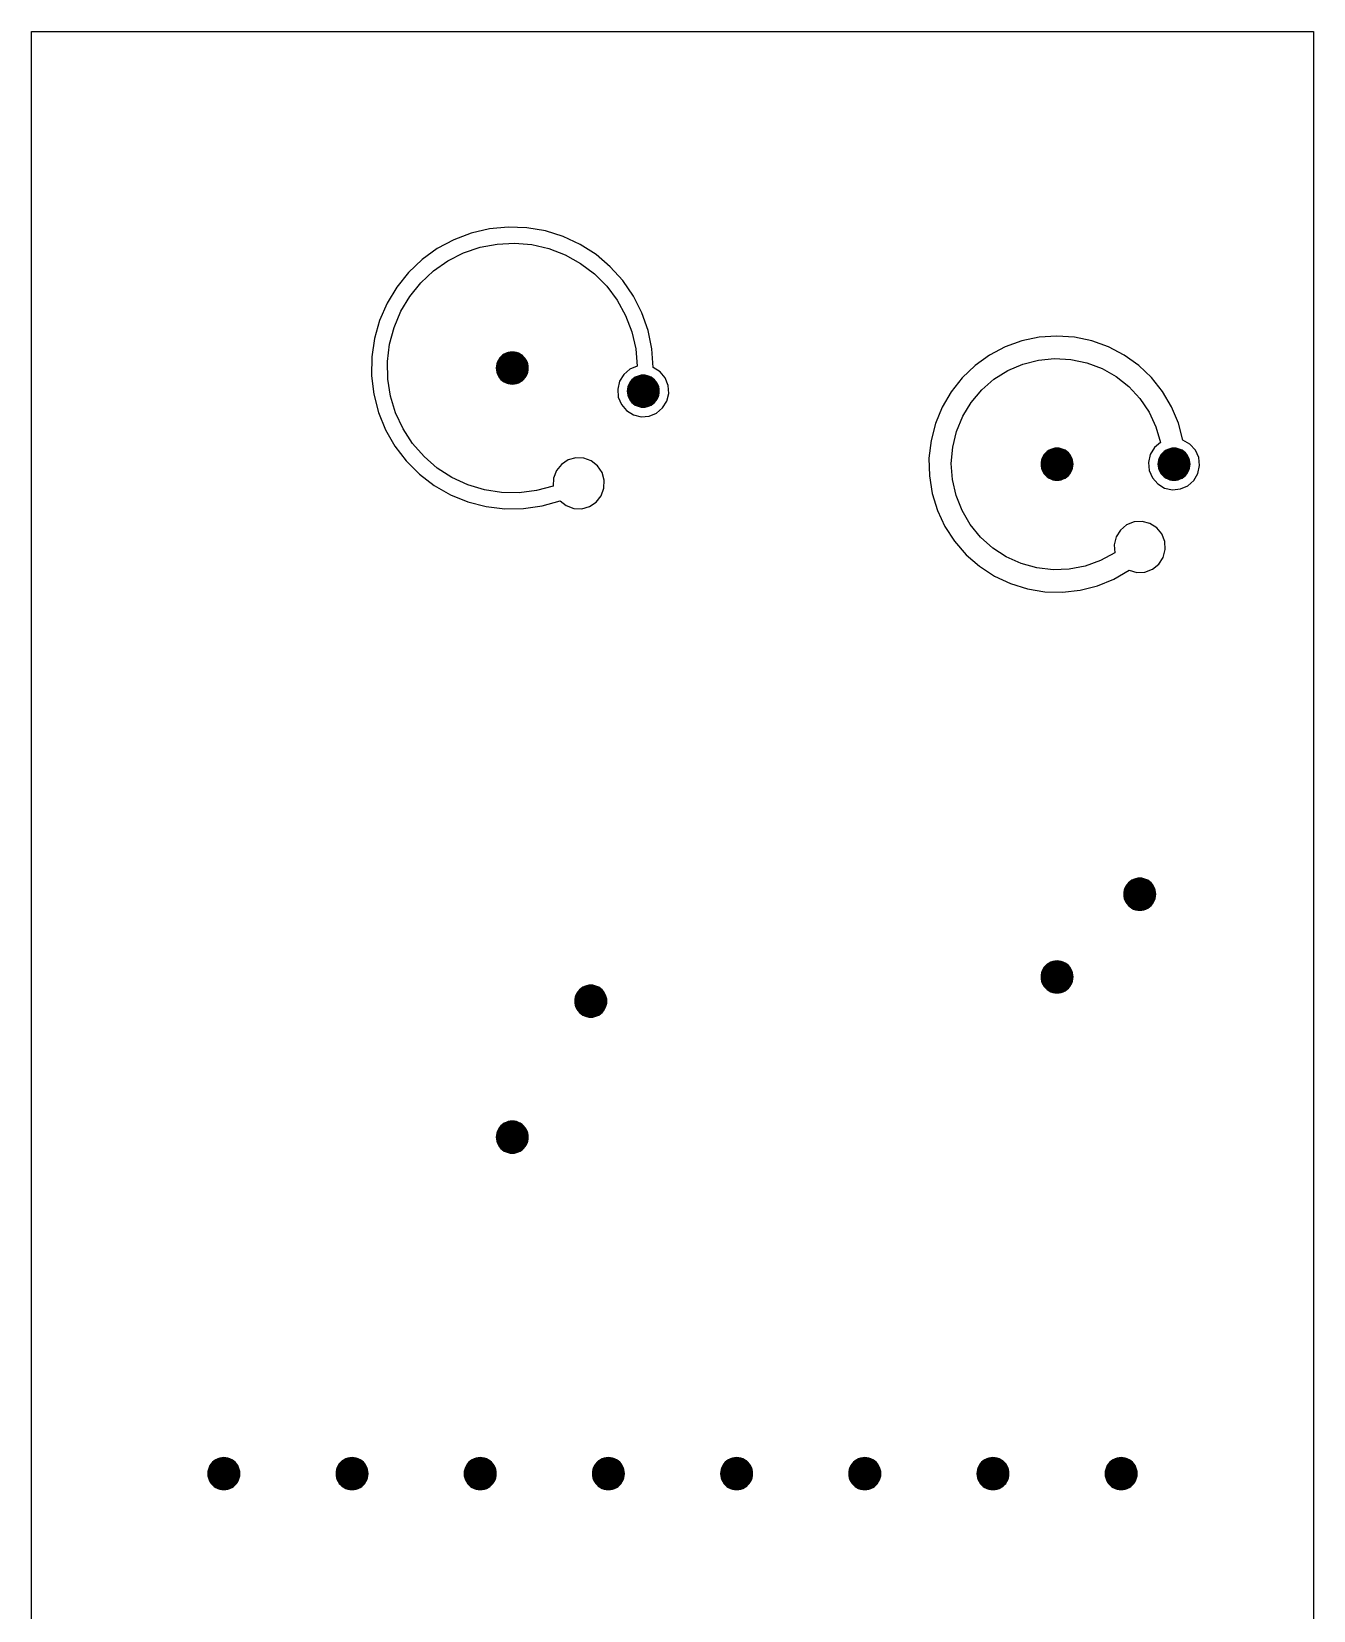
# Model space of a CAD drawing. Extents: x -2 to 177, y -6 to 16.
# Drawn here: x 33 to 37, y -0.427 to 4.5 of the extents above; entities that cross this region are included whole.
import ezdxf

# ---------------------------------------------------------------- set-up
doc = ezdxf.new("R2010")
doc.units = 0
for name, color, linetype in [('L6', 55, 'continuous'), ('Outline', 1, 'continuous'), ('V7', 43, 'continuous')]:
    doc.layers.add(name, color=color, linetype=linetype)

msp = doc.modelspace()

# ---------------------------------------------------------------- linework, layer by layer
at = {"layer": 'L6'}
for points in [[(34.89, 3.4557), (34.8669, 3.4461), (34.8479, 3.4299), (34.8348, 3.4086), (34.829, 3.3843), (34.8309, 3.3594), (34.8404, 3.3363), (34.8565, 3.3173), (34.8778, 3.3041), (34.9021, 3.2982), (34.927, 3.3001), (34.9501, 3.3095), (34.9692, 3.3256), (34.9824, 3.3468), (34.9884, 3.3711), (34.9866, 3.396), (34.9772, 3.4192), (34.9612, 3.4383), (34.94, 3.4516), (34.9359, 3.5099), (34.9241, 3.5672), (34.9048, 3.6224), (34.8784, 3.6745), (34.8453, 3.7227), (34.806, 3.7661), (34.7614, 3.8039), (34.7122, 3.8355), (34.6592, 3.8602), (34.6034, 3.8777), (34.5457, 3.8876), (34.4873, 3.8898), (34.4291, 3.8842), (34.3721, 3.871), (34.3174, 3.8503), (34.2659, 3.8226), (34.2186, 3.7883), (34.1762, 3.7479), (34.1396, 3.7024), (34.1093, 3.6523), (34.0859, 3.5987), (34.0698, 3.5425), (34.0614, 3.4846), (34.0606, 3.4262), (34.0677, 3.3681), (34.0824, 3.3115), (34.1044, 3.2573), (34.1335, 3.2066), (34.169, 3.1601), (34.2103, 3.1188), (34.2568, 3.0833), (34.3076, 3.0543), (34.3618, 3.0323), (34.4184, 3.0176), (34.4765, 3.0106), (34.5349, 3.0114), (34.5928, 3.0199), (34.649, 3.036), (34.6687, 3.0206), (34.6922, 3.0121), (34.7172, 3.0112), (34.7412, 3.018), (34.7619, 3.032), (34.7774, 3.0516), (34.786, 3.0751), (34.7869, 3.1), (34.7802, 3.1241), (34.7663, 3.1449), (34.7467, 3.1604), (34.7232, 3.169), (34.6983, 3.1701), (34.6742, 3.1633), (34.6534, 3.1495), (34.6379, 3.13), (34.6291, 3.1066), (34.628, 3.0816), (34.5754, 3.0674), (34.5214, 3.0606), (34.4669, 3.0614), (34.4131, 3.0698), (34.361, 3.0856), (34.3116, 3.1085), (34.2658, 3.1381), (34.2247, 3.1738), (34.1889, 3.2149), (34.1591, 3.2605), (34.1361, 3.3098), (34.1201, 3.3619), (34.1115, 3.4157), (34.1105, 3.4702), (34.1171, 3.5242), (34.1312, 3.5769), (34.1525, 3.627), (34.1805, 3.6737), (34.2148, 3.716), (34.2547, 3.7532), (34.2993, 3.7844), (34.3478, 3.8091), (34.3994, 3.8268), (34.4528, 3.8371), (34.5072, 3.8399), (34.5615, 3.8351), (34.6145, 3.8228), (34.6654, 3.8032), (34.713, 3.7767), (34.7564, 3.7439), (34.7949, 3.7053), (34.8275, 3.6617), (34.8538, 3.614), (34.8732, 3.5631), (34.8854, 3.51), (34.89, 3.4557)], [(36.5229, 3.218), (36.5039, 3.2016), (36.4908, 3.18), (36.4852, 3.1555), (36.4874, 3.1304), (36.4974, 3.1073), (36.514, 3.0884), (36.5357, 3.0756), (36.5603, 3.0701), (36.5853, 3.0726), (36.6084, 3.0828), (36.6271, 3.0996), (36.6397, 3.1214), (36.6449, 3.146), (36.6422, 3.1711), (36.6318, 3.194), (36.6148, 3.2126), (36.5929, 3.225), (36.5788, 3.2785), (36.5575, 3.3295), (36.5293, 3.3771), (36.4948, 3.4203), (36.4547, 3.4584), (36.4097, 3.4906), (36.3607, 3.5163), (36.3086, 3.535), (36.2545, 3.5463), (36.1993, 3.55), (36.1441, 3.5461), (36.09, 3.5346), (36.038, 3.5157), (35.9891, 3.4899), (35.9442, 3.4576), (35.9043, 3.4193), (35.8699, 3.376), (35.8419, 3.3283), (35.8207, 3.2772), (35.8068, 3.2236), (35.8004, 3.1687), (35.8017, 3.1134), (35.8105, 3.0588), (35.8269, 3.0059), (35.8503, 2.9558), (35.8804, 2.9094), (35.9167, 2.8676), (35.9583, 2.8313), (36.0046, 2.801), (36.0546, 2.7773), (36.1074, 2.7609), (36.162, 2.7518), (36.2173, 2.7504), (36.2723, 2.7566), (36.3258, 2.7703), (36.377, 2.7913), (36.4248, 2.8192), (36.4491, 2.8124), (36.4742, 2.8135), (36.4978, 2.8224), (36.5174, 2.8382), (36.5312, 2.8593), (36.5377, 2.8836), (36.5363, 2.9088), (36.5272, 2.9322), (36.5112, 2.9517), (36.49, 2.9653), (36.4656, 2.9716), (36.4405, 2.9699), (36.4171, 2.9606), (36.3978, 2.9445), (36.3844, 2.9231), (36.3784, 2.8987), (36.3802, 2.8736), (36.3357, 2.8492), (36.2879, 2.8319), (36.2381, 2.8222), (36.1874, 2.8202), (36.1369, 2.8261), (36.088, 2.8396), (36.0417, 2.8605), (35.9991, 2.8882), (35.9614, 2.9221), (35.9292, 2.9614), (35.9035, 3.0052), (35.8848, 3.0524), (35.8735, 3.1019), (35.87, 3.1525), (35.8743, 3.2031), (35.8863, 3.2525), (35.9057, 3.2994), (35.9321, 3.3427), (35.9649, 3.3816), (36.0032, 3.4149), (36.0461, 3.4419), (36.0927, 3.4621), (36.1419, 3.4748), (36.1924, 3.4799), (36.2431, 3.4772), (36.2928, 3.4667), (36.3403, 3.4487), (36.3844, 3.4236), (36.4242, 3.3921), (36.4587, 3.3548), (36.4871, 3.3127), (36.5087, 3.2668), (36.5229, 3.218)], [(34.55, 3.45), (34.5496, 3.4565), (34.5483, 3.4629), (34.5462, 3.4691), (34.5433, 3.475), (34.5397, 3.4804), (34.5354, 3.4854), (34.5304, 3.4897), (34.525, 3.4933), (34.5191, 3.4962), (34.5129, 3.4983), (34.5065, 3.4996), (34.5, 3.5), (34.4935, 3.4996), (34.4871, 3.4983), (34.4809, 3.4962), (34.475, 3.4933), (34.4696, 3.4897), (34.4646, 3.4854), (34.4603, 3.4804), (34.4567, 3.475), (34.4538, 3.4691), (34.4517, 3.4629), (34.4504, 3.4565), (34.45, 3.45), (34.4504, 3.4435), (34.4517, 3.4371), (34.4538, 3.4309), (34.4567, 3.425), (34.4603, 3.4196), (34.4646, 3.4146), (34.4696, 3.4103), (34.475, 3.4067), (34.4809, 3.4038), (34.4871, 3.4017), (34.4935, 3.4004), (34.5, 3.4), (34.5065, 3.4004), (34.5129, 3.4017), (34.5191, 3.4038), (34.525, 3.4067), (34.5304, 3.4103), (34.5354, 3.4146), (34.5397, 3.4196), (34.5433, 3.425), (34.5462, 3.4309), (34.5483, 3.4371), (34.5496, 3.4435), (34.55, 3.45)], [(36.25, 3.15), (36.2496, 3.1565), (36.2483, 3.1629), (36.2462, 3.1691), (36.2433, 3.175), (36.2397, 3.1804), (36.2354, 3.1854), (36.2304, 3.1897), (36.225, 3.1933), (36.2191, 3.1962), (36.2129, 3.1983), (36.2065, 3.1996), (36.2, 3.2), (36.1935, 3.1996), (36.1871, 3.1983), (36.1809, 3.1962), (36.175, 3.1933), (36.1696, 3.1897), (36.1646, 3.1854), (36.1603, 3.1804), (36.1567, 3.175), (36.1538, 3.1691), (36.1517, 3.1629), (36.1504, 3.1565), (36.15, 3.15), (36.1504, 3.1435), (36.1517, 3.1371), (36.1538, 3.1309), (36.1567, 3.125), (36.1603, 3.1196), (36.1646, 3.1146), (36.1696, 3.1103), (36.175, 3.1067), (36.1809, 3.1038), (36.1871, 3.1017), (36.1935, 3.1004), (36.2, 3.1), (36.2065, 3.1004), (36.2129, 3.1017), (36.2191, 3.1038), (36.225, 3.1067), (36.2304, 3.1103), (36.2354, 3.1146), (36.2397, 3.1196), (36.2433, 3.125), (36.2462, 3.1309), (36.2483, 3.1371), (36.2496, 3.1435), (36.25, 3.15)], [(36.5081, 1.8081), (36.5077, 1.8146), (36.5064, 1.821), (36.5043, 1.8272), (36.5014, 1.8331), (36.4978, 1.8385), (36.4934, 1.8434), (36.4885, 1.8478), (36.4831, 1.8514), (36.4772, 1.8543), (36.471, 1.8564), (36.4646, 1.8577), (36.4581, 1.8581), (36.4516, 1.8577), (36.4452, 1.8564), (36.439, 1.8543), (36.4331, 1.8514), (36.4277, 1.8478), (36.4227, 1.8434), (36.4184, 1.8385), (36.4148, 1.8331), (36.4119, 1.8272), (36.4098, 1.821), (36.4085, 1.8146), (36.4081, 1.8081), (36.4085, 1.8016), (36.4098, 1.7952), (36.4119, 1.789), (36.4148, 1.7831), (36.4184, 1.7777), (36.4227, 1.7727), (36.4277, 1.7684), (36.4331, 1.7648), (36.439, 1.7619), (36.4452, 1.7598), (36.4516, 1.7585), (36.4581, 1.7581), (36.4646, 1.7585), (36.471, 1.7598), (36.4772, 1.7619), (36.4831, 1.7648), (36.4885, 1.7684), (36.4934, 1.7727), (36.4978, 1.7777), (36.5014, 1.7831), (36.5043, 1.789), (36.5064, 1.7952), (36.5077, 1.8016), (36.5081, 1.8081)], [(36.25, 1.55), (36.2496, 1.5565), (36.2483, 1.5629), (36.2462, 1.5691), (36.2433, 1.575), (36.2397, 1.5804), (36.2354, 1.5854), (36.2304, 1.5897), (36.225, 1.5933), (36.2191, 1.5962), (36.2129, 1.5983), (36.2065, 1.5996), (36.2, 1.6), (36.1935, 1.5996), (36.1871, 1.5983), (36.1809, 1.5962), (36.175, 1.5933), (36.1696, 1.5897), (36.1646, 1.5854), (36.1603, 1.5804), (36.1567, 1.575), (36.1538, 1.5691), (36.1517, 1.5629), (36.1504, 1.5565), (36.15, 1.55), (36.1504, 1.5435), (36.1517, 1.5371), (36.1538, 1.5309), (36.1567, 1.525), (36.1603, 1.5196), (36.1646, 1.5146), (36.1696, 1.5103), (36.175, 1.5067), (36.1809, 1.5038), (36.1871, 1.5017), (36.1935, 1.5004), (36.2, 1.5), (36.2065, 1.5004), (36.2129, 1.5017), (36.2191, 1.5038), (36.225, 1.5067), (36.2304, 1.5103), (36.2354, 1.5146), (36.2397, 1.5196), (36.2433, 1.525), (36.2462, 1.5309), (36.2483, 1.5371), (36.2496, 1.5435), (36.25, 1.55)], [(34.795, 1.4744), (34.7946, 1.4809), (34.7933, 1.4873), (34.7912, 1.4935), (34.7883, 1.4994), (34.7847, 1.5048), (34.7804, 1.5097), (34.7754, 1.514), (34.77, 1.5177), (34.7641, 1.5205), (34.7579, 1.5226), (34.7515, 1.5239), (34.745, 1.5244), (34.7385, 1.5239), (34.7321, 1.5226), (34.7259, 1.5205), (34.72, 1.5177), (34.7146, 1.514), (34.7096, 1.5097), (34.7053, 1.5048), (34.7017, 1.4994), (34.6988, 1.4935), (34.6967, 1.4873), (34.6954, 1.4809), (34.695, 1.4744), (34.6954, 1.4678), (34.6967, 1.4614), (34.6988, 1.4552), (34.7017, 1.4494), (34.7053, 1.4439), (34.7096, 1.439), (34.7146, 1.4347), (34.72, 1.4311), (34.7259, 1.4282), (34.7321, 1.4261), (34.7385, 1.4248), (34.745, 1.4244), (34.7515, 1.4248), (34.7579, 1.4261), (34.7641, 1.4282), (34.77, 1.4311), (34.7754, 1.4347), (34.7804, 1.439), (34.7847, 1.4439), (34.7883, 1.4494), (34.7912, 1.4552), (34.7933, 1.4614), (34.7946, 1.4678), (34.795, 1.4744)], [(34.55, 1.05), (34.5496, 1.0565), (34.5483, 1.0629), (34.5462, 1.0691), (34.5433, 1.075), (34.5397, 1.0804), (34.5354, 1.0854), (34.5304, 1.0897), (34.525, 1.0933), (34.5191, 1.0962), (34.5129, 1.0983), (34.5065, 1.0996), (34.5, 1.1), (34.4935, 1.0996), (34.4871, 1.0983), (34.4809, 1.0962), (34.475, 1.0933), (34.4696, 1.0897), (34.4646, 1.0854), (34.4603, 1.0804), (34.4567, 1.075), (34.4538, 1.0691), (34.4517, 1.0629), (34.4504, 1.0565), (34.45, 1.05), (34.4504, 1.0435), (34.4517, 1.0371), (34.4538, 1.0309), (34.4567, 1.025), (34.4603, 1.0196), (34.4646, 1.0146), (34.4696, 1.0103), (34.475, 1.0067), (34.4809, 1.0038), (34.4871, 1.0017), (34.4935, 1.0004), (34.5, 1), (34.5065, 1.0004), (34.5129, 1.0017), (34.5191, 1.0038), (34.525, 1.0067), (34.5304, 1.0103), (34.5354, 1.0146), (34.5397, 1.0196), (34.5433, 1.025), (34.5462, 1.0309), (34.5483, 1.0371), (34.5496, 1.0435), (34.55, 1.05)], [(33.65, 0), (33.6496, 0.0065), (33.6483, 0.0129), (33.6462, 0.0191), (33.6433, 0.025), (33.6397, 0.0304), (33.6354, 0.0354), (33.6304, 0.0397), (33.625, 0.0433), (33.6191, 0.0462), (33.6129, 0.0483), (33.6065, 0.0496), (33.6, 0.05), (33.5935, 0.0496), (33.5871, 0.0483), (33.5809, 0.0462), (33.575, 0.0433), (33.5696, 0.0397), (33.5646, 0.0354), (33.5603, 0.0304), (33.5567, 0.025), (33.5538, 0.0191), (33.5517, 0.0129), (33.5504, 0.0065), (33.55, 0), (33.5504, -0.0065), (33.5517, -0.0129), (33.5538, -0.0191), (33.5567, -0.025), (33.5603, -0.0304), (33.5646, -0.0354), (33.5696, -0.0397), (33.575, -0.0433), (33.5809, -0.0462), (33.5871, -0.0483), (33.5935, -0.0496), (33.6, -0.05), (33.6065, -0.0496), (33.6129, -0.0483), (33.6191, -0.0462), (33.625, -0.0433), (33.6304, -0.0397), (33.6354, -0.0354), (33.6397, -0.0304), (33.6433, -0.025), (33.6462, -0.0191), (33.6483, -0.0129), (33.6496, -0.0065), (33.65, 0)], [(34.05, 0), (34.0496, 0.0065), (34.0483, 0.0129), (34.0462, 0.0191), (34.0433, 0.025), (34.0397, 0.0304), (34.0354, 0.0354), (34.0304, 0.0397), (34.025, 0.0433), (34.0191, 0.0462), (34.0129, 0.0483), (34.0065, 0.0496), (34, 0.05), (33.9935, 0.0496), (33.9871, 0.0483), (33.9809, 0.0462), (33.975, 0.0433), (33.9696, 0.0397), (33.9646, 0.0354), (33.9603, 0.0304), (33.9567, 0.025), (33.9538, 0.0191), (33.9517, 0.0129), (33.9504, 0.0065), (33.95, 0), (33.9504, -0.0065), (33.9517, -0.0129), (33.9538, -0.0191), (33.9567, -0.025), (33.9603, -0.0304), (33.9646, -0.0354), (33.9696, -0.0397), (33.975, -0.0433), (33.9809, -0.0462), (33.9871, -0.0483), (33.9935, -0.0496), (34, -0.05), (34.0065, -0.0496), (34.0129, -0.0483), (34.0191, -0.0462), (34.025, -0.0433), (34.0304, -0.0397), (34.0354, -0.0354), (34.0397, -0.0304), (34.0433, -0.025), (34.0462, -0.0191), (34.0483, -0.0129), (34.0496, -0.0065), (34.05, 0)], [(34.45, 0), (34.4496, 0.0065), (34.4483, 0.0129), (34.4462, 0.0191), (34.4433, 0.025), (34.4397, 0.0304), (34.4354, 0.0354), (34.4304, 0.0397), (34.425, 0.0433), (34.4191, 0.0462), (34.4129, 0.0483), (34.4065, 0.0496), (34.4, 0.05), (34.3935, 0.0496), (34.3871, 0.0483), (34.3809, 0.0462), (34.375, 0.0433), (34.3696, 0.0397), (34.3646, 0.0354), (34.3603, 0.0304), (34.3567, 0.025), (34.3538, 0.0191), (34.3517, 0.0129), (34.3504, 0.0065), (34.35, 0), (34.3504, -0.0065), (34.3517, -0.0129), (34.3538, -0.0191), (34.3567, -0.025), (34.3603, -0.0304), (34.3646, -0.0354), (34.3696, -0.0397), (34.375, -0.0433), (34.3809, -0.0462), (34.3871, -0.0483), (34.3935, -0.0496), (34.4, -0.05), (34.4065, -0.0496), (34.4129, -0.0483), (34.4191, -0.0462), (34.425, -0.0433), (34.4304, -0.0397), (34.4354, -0.0354), (34.4397, -0.0304), (34.4433, -0.025), (34.4462, -0.0191), (34.4483, -0.0129), (34.4496, -0.0065), (34.45, 0)], [(34.85, 0), (34.8496, 0.0065), (34.8483, 0.0129), (34.8462, 0.0191), (34.8433, 0.025), (34.8397, 0.0304), (34.8354, 0.0354), (34.8304, 0.0397), (34.825, 0.0433), (34.8191, 0.0462), (34.8129, 0.0483), (34.8065, 0.0496), (34.8, 0.05), (34.7935, 0.0496), (34.7871, 0.0483), (34.7809, 0.0462), (34.775, 0.0433), (34.7696, 0.0397), (34.7646, 0.0354), (34.7603, 0.0304), (34.7567, 0.025), (34.7538, 0.0191), (34.7517, 0.0129), (34.7504, 0.0065), (34.75, 0), (34.7504, -0.0065), (34.7517, -0.0129), (34.7538, -0.0191), (34.7567, -0.025), (34.7603, -0.0304), (34.7646, -0.0354), (34.7696, -0.0397), (34.775, -0.0433), (34.7809, -0.0462), (34.7871, -0.0483), (34.7935, -0.0496), (34.8, -0.05), (34.8065, -0.0496), (34.8129, -0.0483), (34.8191, -0.0462), (34.825, -0.0433), (34.8304, -0.0397), (34.8354, -0.0354), (34.8397, -0.0304), (34.8433, -0.025), (34.8462, -0.0191), (34.8483, -0.0129), (34.8496, -0.0065), (34.85, 0)], [(35.25, 0), (35.2496, 0.0065), (35.2483, 0.0129), (35.2462, 0.0191), (35.2433, 0.025), (35.2397, 0.0304), (35.2354, 0.0354), (35.2304, 0.0397), (35.225, 0.0433), (35.2191, 0.0462), (35.2129, 0.0483), (35.2065, 0.0496), (35.2, 0.05), (35.1935, 0.0496), (35.1871, 0.0483), (35.1809, 0.0462), (35.175, 0.0433), (35.1696, 0.0397), (35.1646, 0.0354), (35.1603, 0.0304), (35.1567, 0.025), (35.1538, 0.0191), (35.1517, 0.0129), (35.1504, 0.0065), (35.15, 0), (35.1504, -0.0065), (35.1517, -0.0129), (35.1538, -0.0191), (35.1567, -0.025), (35.1603, -0.0304), (35.1646, -0.0354), (35.1696, -0.0397), (35.175, -0.0433), (35.1809, -0.0462), (35.1871, -0.0483), (35.1935, -0.0496), (35.2, -0.05), (35.2065, -0.0496), (35.2129, -0.0483), (35.2191, -0.0462), (35.225, -0.0433), (35.2304, -0.0397), (35.2354, -0.0354), (35.2397, -0.0304), (35.2433, -0.025), (35.2462, -0.0191), (35.2483, -0.0129), (35.2496, -0.0065), (35.25, 0)], [(35.65, 0), (35.6496, 0.0065), (35.6483, 0.0129), (35.6462, 0.0191), (35.6433, 0.025), (35.6397, 0.0304), (35.6354, 0.0354), (35.6304, 0.0397), (35.625, 0.0433), (35.6191, 0.0462), (35.6129, 0.0483), (35.6065, 0.0496), (35.6, 0.05), (35.5935, 0.0496), (35.5871, 0.0483), (35.5809, 0.0462), (35.575, 0.0433), (35.5696, 0.0397), (35.5646, 0.0354), (35.5603, 0.0304), (35.5567, 0.025), (35.5538, 0.0191), (35.5517, 0.0129), (35.5504, 0.0065), (35.55, 0), (35.5504, -0.0065), (35.5517, -0.0129), (35.5538, -0.0191), (35.5567, -0.025), (35.5603, -0.0304), (35.5646, -0.0354), (35.5696, -0.0397), (35.575, -0.0433), (35.5809, -0.0462), (35.5871, -0.0483), (35.5935, -0.0496), (35.6, -0.05), (35.6065, -0.0496), (35.6129, -0.0483), (35.6191, -0.0462), (35.625, -0.0433), (35.6304, -0.0397), (35.6354, -0.0354), (35.6397, -0.0304), (35.6433, -0.025), (35.6462, -0.0191), (35.6483, -0.0129), (35.6496, -0.0065), (35.65, 0)], [(36.05, 0), (36.0496, 0.0065), (36.0483, 0.0129), (36.0462, 0.0191), (36.0433, 0.025), (36.0397, 0.0304), (36.0354, 0.0354), (36.0304, 0.0397), (36.025, 0.0433), (36.0191, 0.0462), (36.0129, 0.0483), (36.0065, 0.0496), (36, 0.05), (35.9935, 0.0496), (35.9871, 0.0483), (35.9809, 0.0462), (35.975, 0.0433), (35.9696, 0.0397), (35.9646, 0.0354), (35.9603, 0.0304), (35.9567, 0.025), (35.9538, 0.0191), (35.9517, 0.0129), (35.9504, 0.0065), (35.95, 0), (35.9504, -0.0065), (35.9517, -0.0129), (35.9538, -0.0191), (35.9567, -0.025), (35.9603, -0.0304), (35.9646, -0.0354), (35.9696, -0.0397), (35.975, -0.0433), (35.9809, -0.0462), (35.9871, -0.0483), (35.9935, -0.0496), (36, -0.05), (36.0065, -0.0496), (36.0129, -0.0483), (36.0191, -0.0462), (36.025, -0.0433), (36.0304, -0.0397), (36.0354, -0.0354), (36.0397, -0.0304), (36.0433, -0.025), (36.0462, -0.0191), (36.0483, -0.0129), (36.0496, -0.0065), (36.05, 0)], [(36.45, 0), (36.4496, 0.0065), (36.4483, 0.0129), (36.4462, 0.0191), (36.4433, 0.025), (36.4397, 0.0304), (36.4354, 0.0354), (36.4304, 0.0397), (36.425, 0.0433), (36.4191, 0.0462), (36.4129, 0.0483), (36.4065, 0.0496), (36.4, 0.05), (36.3935, 0.0496), (36.3871, 0.0483), (36.3809, 0.0462), (36.375, 0.0433), (36.3696, 0.0397), (36.3646, 0.0354), (36.3603, 0.0304), (36.3567, 0.025), (36.3538, 0.0191), (36.3517, 0.0129), (36.3504, 0.0065), (36.35, 0), (36.3504, -0.0065), (36.3517, -0.0129), (36.3538, -0.0191), (36.3567, -0.025), (36.3603, -0.0304), (36.3646, -0.0354), (36.3696, -0.0397), (36.375, -0.0433), (36.3809, -0.0462), (36.3871, -0.0483), (36.3935, -0.0496), (36.4, -0.05), (36.4065, -0.0496), (36.4129, -0.0483), (36.4191, -0.0462), (36.425, -0.0433), (36.4304, -0.0397), (36.4354, -0.0354), (36.4397, -0.0304), (36.4433, -0.025), (36.4462, -0.0191), (36.4483, -0.0129), (36.4496, -0.0065), (36.45, 0)]]:
    msp.add_lwpolyline(points, close=True, dxfattribs=at)
at = {"layer": 'Outline'}
msp.add_lwpolyline([(37, 4.5), (37, -4.5), (33, -4.5), (33, 4.5)], close=True, dxfattribs=at)
at = {"layer": 'V7'}
for points in [[(34.55, 3.45), (34.5496, 3.4565), (34.5483, 3.4629), (34.5462, 3.4691), (34.5433, 3.475), (34.5397, 3.4804), (34.5354, 3.4854), (34.5304, 3.4897), (34.525, 3.4933), (34.5191, 3.4962), (34.5129, 3.4983), (34.5065, 3.4996), (34.5, 3.5), (34.4935, 3.4996), (34.4871, 3.4983), (34.4809, 3.4962), (34.475, 3.4933), (34.4696, 3.4897), (34.4646, 3.4854), (34.4603, 3.4804), (34.4567, 3.475), (34.4538, 3.4691), (34.4517, 3.4629), (34.4504, 3.4565), (34.45, 3.45), (34.4504, 3.4435), (34.4517, 3.4371), (34.4538, 3.4309), (34.4567, 3.425), (34.4603, 3.4196), (34.4646, 3.4146), (34.4696, 3.4103), (34.475, 3.4067), (34.4809, 3.4038), (34.4871, 3.4017), (34.4935, 3.4004), (34.5, 3.4), (34.5065, 3.4004), (34.5129, 3.4017), (34.5191, 3.4038), (34.525, 3.4067), (34.5304, 3.4103), (34.5354, 3.4146), (34.5397, 3.4196), (34.5433, 3.425), (34.5462, 3.4309), (34.5483, 3.4371), (34.5496, 3.4435), (34.55, 3.45)], [(34.9587, 3.3779), (34.9583, 3.3845), (34.957, 3.3909), (34.9549, 3.3971), (34.952, 3.4029), (34.9484, 3.4084), (34.9441, 3.4133), (34.9391, 3.4176), (34.9337, 3.4212), (34.9278, 3.4241), (34.9216, 3.4262), (34.9152, 3.4275), (34.9087, 3.4279), (34.9022, 3.4275), (34.8958, 3.4262), (34.8896, 3.4241), (34.8837, 3.4212), (34.8783, 3.4176), (34.8733, 3.4133), (34.869, 3.4084), (34.8654, 3.4029), (34.8625, 3.3971), (34.8604, 3.3909), (34.8591, 3.3845), (34.8587, 3.3779), (34.8591, 3.3714), (34.8604, 3.365), (34.8625, 3.3588), (34.8654, 3.3529), (34.869, 3.3475), (34.8733, 3.3426), (34.8783, 3.3383), (34.8837, 3.3346), (34.8896, 3.3317), (34.8958, 3.3296), (34.9022, 3.3284), (34.9087, 3.3279), (34.9152, 3.3284), (34.9216, 3.3296), (34.9278, 3.3317), (34.9337, 3.3346), (34.9391, 3.3383), (34.9441, 3.3426), (34.9484, 3.3475), (34.952, 3.3529), (34.9549, 3.3588), (34.957, 3.365), (34.9583, 3.3714), (34.9587, 3.3779)], [(36.25, 3.15), (36.2496, 3.1565), (36.2483, 3.1629), (36.2462, 3.1691), (36.2433, 3.175), (36.2397, 3.1804), (36.2354, 3.1854), (36.2304, 3.1897), (36.225, 3.1933), (36.2191, 3.1962), (36.2129, 3.1983), (36.2065, 3.1996), (36.2, 3.2), (36.1935, 3.1996), (36.1871, 3.1983), (36.1809, 3.1962), (36.175, 3.1933), (36.1696, 3.1897), (36.1646, 3.1854), (36.1603, 3.1804), (36.1567, 3.175), (36.1538, 3.1691), (36.1517, 3.1629), (36.1504, 3.1565), (36.15, 3.15), (36.1504, 3.1435), (36.1517, 3.1371), (36.1538, 3.1309), (36.1567, 3.125), (36.1603, 3.1196), (36.1646, 3.1146), (36.1696, 3.1103), (36.175, 3.1067), (36.1809, 3.1038), (36.1871, 3.1017), (36.1935, 3.1004), (36.2, 3.1), (36.2065, 3.1004), (36.2129, 3.1017), (36.2191, 3.1038), (36.225, 3.1067), (36.2304, 3.1103), (36.2354, 3.1146), (36.2397, 3.1196), (36.2433, 3.125), (36.2462, 3.1309), (36.2483, 3.1371), (36.2496, 3.1435), (36.25, 3.15)], [(36.615, 3.15), (36.6146, 3.1565), (36.6133, 3.1629), (36.6112, 3.1691), (36.6083, 3.175), (36.6047, 3.1804), (36.6004, 3.1854), (36.5954, 3.1897), (36.59, 3.1933), (36.5841, 3.1962), (36.5779, 3.1983), (36.5715, 3.1996), (36.565, 3.2), (36.5585, 3.1996), (36.5521, 3.1983), (36.5459, 3.1962), (36.54, 3.1933), (36.5346, 3.1897), (36.5296, 3.1854), (36.5253, 3.1804), (36.5217, 3.175), (36.5188, 3.1691), (36.5167, 3.1629), (36.5154, 3.1565), (36.515, 3.15), (36.5154, 3.1435), (36.5167, 3.1371), (36.5188, 3.1309), (36.5217, 3.125), (36.5253, 3.1196), (36.5296, 3.1146), (36.5346, 3.1103), (36.54, 3.1067), (36.5459, 3.1038), (36.5521, 3.1017), (36.5585, 3.1004), (36.565, 3.1), (36.5715, 3.1004), (36.5779, 3.1017), (36.5841, 3.1038), (36.59, 3.1067), (36.5954, 3.1103), (36.6004, 3.1146), (36.6047, 3.1196), (36.6083, 3.125), (36.6112, 3.1309), (36.6133, 3.1371), (36.6146, 3.1435), (36.615, 3.15)], [(36.5081, 1.8081), (36.5077, 1.8146), (36.5064, 1.821), (36.5043, 1.8272), (36.5014, 1.8331), (36.4978, 1.8385), (36.4934, 1.8434), (36.4885, 1.8478), (36.4831, 1.8514), (36.4772, 1.8543), (36.471, 1.8564), (36.4646, 1.8577), (36.4581, 1.8581), (36.4516, 1.8577), (36.4452, 1.8564), (36.439, 1.8543), (36.4331, 1.8514), (36.4277, 1.8478), (36.4227, 1.8434), (36.4184, 1.8385), (36.4148, 1.8331), (36.4119, 1.8272), (36.4098, 1.821), (36.4085, 1.8146), (36.4081, 1.8081), (36.4085, 1.8016), (36.4098, 1.7952), (36.4119, 1.789), (36.4148, 1.7831), (36.4184, 1.7777), (36.4227, 1.7727), (36.4277, 1.7684), (36.4331, 1.7648), (36.439, 1.7619), (36.4452, 1.7598), (36.4516, 1.7585), (36.4581, 1.7581), (36.4646, 1.7585), (36.471, 1.7598), (36.4772, 1.7619), (36.4831, 1.7648), (36.4885, 1.7684), (36.4934, 1.7727), (36.4978, 1.7777), (36.5014, 1.7831), (36.5043, 1.789), (36.5064, 1.7952), (36.5077, 1.8016), (36.5081, 1.8081)], [(36.25, 1.55), (36.2496, 1.5565), (36.2483, 1.5629), (36.2462, 1.5691), (36.2433, 1.575), (36.2397, 1.5804), (36.2354, 1.5854), (36.2304, 1.5897), (36.225, 1.5933), (36.2191, 1.5962), (36.2129, 1.5983), (36.2065, 1.5996), (36.2, 1.6), (36.1935, 1.5996), (36.1871, 1.5983), (36.1809, 1.5962), (36.175, 1.5933), (36.1696, 1.5897), (36.1646, 1.5854), (36.1603, 1.5804), (36.1567, 1.575), (36.1538, 1.5691), (36.1517, 1.5629), (36.1504, 1.5565), (36.15, 1.55), (36.1504, 1.5435), (36.1517, 1.5371), (36.1538, 1.5309), (36.1567, 1.525), (36.1603, 1.5196), (36.1646, 1.5146), (36.1696, 1.5103), (36.175, 1.5067), (36.1809, 1.5038), (36.1871, 1.5017), (36.1935, 1.5004), (36.2, 1.5), (36.2065, 1.5004), (36.2129, 1.5017), (36.2191, 1.5038), (36.225, 1.5067), (36.2304, 1.5103), (36.2354, 1.5146), (36.2397, 1.5196), (36.2433, 1.525), (36.2462, 1.5309), (36.2483, 1.5371), (36.2496, 1.5435), (36.25, 1.55)], [(34.795, 1.4744), (34.7946, 1.4809), (34.7933, 1.4873), (34.7912, 1.4935), (34.7883, 1.4994), (34.7847, 1.5048), (34.7804, 1.5097), (34.7754, 1.514), (34.77, 1.5177), (34.7641, 1.5205), (34.7579, 1.5226), (34.7515, 1.5239), (34.745, 1.5244), (34.7385, 1.5239), (34.7321, 1.5226), (34.7259, 1.5205), (34.72, 1.5177), (34.7146, 1.514), (34.7096, 1.5097), (34.7053, 1.5048), (34.7017, 1.4994), (34.6988, 1.4935), (34.6967, 1.4873), (34.6954, 1.4809), (34.695, 1.4744), (34.6954, 1.4678), (34.6967, 1.4614), (34.6988, 1.4552), (34.7017, 1.4494), (34.7053, 1.4439), (34.7096, 1.439), (34.7146, 1.4347), (34.72, 1.4311), (34.7259, 1.4282), (34.7321, 1.4261), (34.7385, 1.4248), (34.745, 1.4244), (34.7515, 1.4248), (34.7579, 1.4261), (34.7641, 1.4282), (34.77, 1.4311), (34.7754, 1.4347), (34.7804, 1.439), (34.7847, 1.4439), (34.7883, 1.4494), (34.7912, 1.4552), (34.7933, 1.4614), (34.7946, 1.4678), (34.795, 1.4744)], [(34.55, 1.05), (34.5496, 1.0565), (34.5483, 1.0629), (34.5462, 1.0691), (34.5433, 1.075), (34.5397, 1.0804), (34.5354, 1.0854), (34.5304, 1.0897), (34.525, 1.0933), (34.5191, 1.0962), (34.5129, 1.0983), (34.5065, 1.0996), (34.5, 1.1), (34.4935, 1.0996), (34.4871, 1.0983), (34.4809, 1.0962), (34.475, 1.0933), (34.4696, 1.0897), (34.4646, 1.0854), (34.4603, 1.0804), (34.4567, 1.075), (34.4538, 1.0691), (34.4517, 1.0629), (34.4504, 1.0565), (34.45, 1.05), (34.4504, 1.0435), (34.4517, 1.0371), (34.4538, 1.0309), (34.4567, 1.025), (34.4603, 1.0196), (34.4646, 1.0146), (34.4696, 1.0103), (34.475, 1.0067), (34.4809, 1.0038), (34.4871, 1.0017), (34.4935, 1.0004), (34.5, 1), (34.5065, 1.0004), (34.5129, 1.0017), (34.5191, 1.0038), (34.525, 1.0067), (34.5304, 1.0103), (34.5354, 1.0146), (34.5397, 1.0196), (34.5433, 1.025), (34.5462, 1.0309), (34.5483, 1.0371), (34.5496, 1.0435), (34.55, 1.05)], [(33.65, 0), (33.6496, 0.0065), (33.6483, 0.0129), (33.6462, 0.0191), (33.6433, 0.025), (33.6397, 0.0304), (33.6354, 0.0354), (33.6304, 0.0397), (33.625, 0.0433), (33.6191, 0.0462), (33.6129, 0.0483), (33.6065, 0.0496), (33.6, 0.05), (33.5935, 0.0496), (33.5871, 0.0483), (33.5809, 0.0462), (33.575, 0.0433), (33.5696, 0.0397), (33.5646, 0.0354), (33.5603, 0.0304), (33.5567, 0.025), (33.5538, 0.0191), (33.5517, 0.0129), (33.5504, 0.0065), (33.55, 0), (33.5504, -0.0065), (33.5517, -0.0129), (33.5538, -0.0191), (33.5567, -0.025), (33.5603, -0.0304), (33.5646, -0.0354), (33.5696, -0.0397), (33.575, -0.0433), (33.5809, -0.0462), (33.5871, -0.0483), (33.5935, -0.0496), (33.6, -0.05), (33.6065, -0.0496), (33.6129, -0.0483), (33.6191, -0.0462), (33.625, -0.0433), (33.6304, -0.0397), (33.6354, -0.0354), (33.6397, -0.0304), (33.6433, -0.025), (33.6462, -0.0191), (33.6483, -0.0129), (33.6496, -0.0065), (33.65, 0)], [(34.05, 0), (34.0496, 0.0065), (34.0483, 0.0129), (34.0462, 0.0191), (34.0433, 0.025), (34.0397, 0.0304), (34.0354, 0.0354), (34.0304, 0.0397), (34.025, 0.0433), (34.0191, 0.0462), (34.0129, 0.0483), (34.0065, 0.0496), (34, 0.05), (33.9935, 0.0496), (33.9871, 0.0483), (33.9809, 0.0462), (33.975, 0.0433), (33.9696, 0.0397), (33.9646, 0.0354), (33.9603, 0.0304), (33.9567, 0.025), (33.9538, 0.0191), (33.9517, 0.0129), (33.9504, 0.0065), (33.95, 0), (33.9504, -0.0065), (33.9517, -0.0129), (33.9538, -0.0191), (33.9567, -0.025), (33.9603, -0.0304), (33.9646, -0.0354), (33.9696, -0.0397), (33.975, -0.0433), (33.9809, -0.0462), (33.9871, -0.0483), (33.9935, -0.0496), (34, -0.05), (34.0065, -0.0496), (34.0129, -0.0483), (34.0191, -0.0462), (34.025, -0.0433), (34.0304, -0.0397), (34.0354, -0.0354), (34.0397, -0.0304), (34.0433, -0.025), (34.0462, -0.0191), (34.0483, -0.0129), (34.0496, -0.0065), (34.05, 0)], [(34.45, 0), (34.4496, 0.0065), (34.4483, 0.0129), (34.4462, 0.0191), (34.4433, 0.025), (34.4397, 0.0304), (34.4354, 0.0354), (34.4304, 0.0397), (34.425, 0.0433), (34.4191, 0.0462), (34.4129, 0.0483), (34.4065, 0.0496), (34.4, 0.05), (34.3935, 0.0496), (34.3871, 0.0483), (34.3809, 0.0462), (34.375, 0.0433), (34.3696, 0.0397), (34.3646, 0.0354), (34.3603, 0.0304), (34.3567, 0.025), (34.3538, 0.0191), (34.3517, 0.0129), (34.3504, 0.0065), (34.35, 0), (34.3504, -0.0065), (34.3517, -0.0129), (34.3538, -0.0191), (34.3567, -0.025), (34.3603, -0.0304), (34.3646, -0.0354), (34.3696, -0.0397), (34.375, -0.0433), (34.3809, -0.0462), (34.3871, -0.0483), (34.3935, -0.0496), (34.4, -0.05), (34.4065, -0.0496), (34.4129, -0.0483), (34.4191, -0.0462), (34.425, -0.0433), (34.4304, -0.0397), (34.4354, -0.0354), (34.4397, -0.0304), (34.4433, -0.025), (34.4462, -0.0191), (34.4483, -0.0129), (34.4496, -0.0065), (34.45, 0)], [(34.85, 0), (34.8496, 0.0065), (34.8483, 0.0129), (34.8462, 0.0191), (34.8433, 0.025), (34.8397, 0.0304), (34.8354, 0.0354), (34.8304, 0.0397), (34.825, 0.0433), (34.8191, 0.0462), (34.8129, 0.0483), (34.8065, 0.0496), (34.8, 0.05), (34.7935, 0.0496), (34.7871, 0.0483), (34.7809, 0.0462), (34.775, 0.0433), (34.7696, 0.0397), (34.7646, 0.0354), (34.7603, 0.0304), (34.7567, 0.025), (34.7538, 0.0191), (34.7517, 0.0129), (34.7504, 0.0065), (34.75, 0), (34.7504, -0.0065), (34.7517, -0.0129), (34.7538, -0.0191), (34.7567, -0.025), (34.7603, -0.0304), (34.7646, -0.0354), (34.7696, -0.0397), (34.775, -0.0433), (34.7809, -0.0462), (34.7871, -0.0483), (34.7935, -0.0496), (34.8, -0.05), (34.8065, -0.0496), (34.8129, -0.0483), (34.8191, -0.0462), (34.825, -0.0433), (34.8304, -0.0397), (34.8354, -0.0354), (34.8397, -0.0304), (34.8433, -0.025), (34.8462, -0.0191), (34.8483, -0.0129), (34.8496, -0.0065), (34.85, 0)], [(35.25, 0), (35.2496, 0.0065), (35.2483, 0.0129), (35.2462, 0.0191), (35.2433, 0.025), (35.2397, 0.0304), (35.2354, 0.0354), (35.2304, 0.0397), (35.225, 0.0433), (35.2191, 0.0462), (35.2129, 0.0483), (35.2065, 0.0496), (35.2, 0.05), (35.1935, 0.0496), (35.1871, 0.0483), (35.1809, 0.0462), (35.175, 0.0433), (35.1696, 0.0397), (35.1646, 0.0354), (35.1603, 0.0304), (35.1567, 0.025), (35.1538, 0.0191), (35.1517, 0.0129), (35.1504, 0.0065), (35.15, 0), (35.1504, -0.0065), (35.1517, -0.0129), (35.1538, -0.0191), (35.1567, -0.025), (35.1603, -0.0304), (35.1646, -0.0354), (35.1696, -0.0397), (35.175, -0.0433), (35.1809, -0.0462), (35.1871, -0.0483), (35.1935, -0.0496), (35.2, -0.05), (35.2065, -0.0496), (35.2129, -0.0483), (35.2191, -0.0462), (35.225, -0.0433), (35.2304, -0.0397), (35.2354, -0.0354), (35.2397, -0.0304), (35.2433, -0.025), (35.2462, -0.0191), (35.2483, -0.0129), (35.2496, -0.0065), (35.25, 0)], [(35.65, 0), (35.6496, 0.0065), (35.6483, 0.0129), (35.6462, 0.0191), (35.6433, 0.025), (35.6397, 0.0304), (35.6354, 0.0354), (35.6304, 0.0397), (35.625, 0.0433), (35.6191, 0.0462), (35.6129, 0.0483), (35.6065, 0.0496), (35.6, 0.05), (35.5935, 0.0496), (35.5871, 0.0483), (35.5809, 0.0462), (35.575, 0.0433), (35.5696, 0.0397), (35.5646, 0.0354), (35.5603, 0.0304), (35.5567, 0.025), (35.5538, 0.0191), (35.5517, 0.0129), (35.5504, 0.0065), (35.55, 0), (35.5504, -0.0065), (35.5517, -0.0129), (35.5538, -0.0191), (35.5567, -0.025), (35.5603, -0.0304), (35.5646, -0.0354), (35.5696, -0.0397), (35.575, -0.0433), (35.5809, -0.0462), (35.5871, -0.0483), (35.5935, -0.0496), (35.6, -0.05), (35.6065, -0.0496), (35.6129, -0.0483), (35.6191, -0.0462), (35.625, -0.0433), (35.6304, -0.0397), (35.6354, -0.0354), (35.6397, -0.0304), (35.6433, -0.025), (35.6462, -0.0191), (35.6483, -0.0129), (35.6496, -0.0065), (35.65, 0)], [(36.05, 0), (36.0496, 0.0065), (36.0483, 0.0129), (36.0462, 0.0191), (36.0433, 0.025), (36.0397, 0.0304), (36.0354, 0.0354), (36.0304, 0.0397), (36.025, 0.0433), (36.0191, 0.0462), (36.0129, 0.0483), (36.0065, 0.0496), (36, 0.05), (35.9935, 0.0496), (35.9871, 0.0483), (35.9809, 0.0462), (35.975, 0.0433), (35.9696, 0.0397), (35.9646, 0.0354), (35.9603, 0.0304), (35.9567, 0.025), (35.9538, 0.0191), (35.9517, 0.0129), (35.9504, 0.0065), (35.95, 0), (35.9504, -0.0065), (35.9517, -0.0129), (35.9538, -0.0191), (35.9567, -0.025), (35.9603, -0.0304), (35.9646, -0.0354), (35.9696, -0.0397), (35.975, -0.0433), (35.9809, -0.0462), (35.9871, -0.0483), (35.9935, -0.0496), (36, -0.05), (36.0065, -0.0496), (36.0129, -0.0483), (36.0191, -0.0462), (36.025, -0.0433), (36.0304, -0.0397), (36.0354, -0.0354), (36.0397, -0.0304), (36.0433, -0.025), (36.0462, -0.0191), (36.0483, -0.0129), (36.0496, -0.0065), (36.05, 0)], [(36.45, 0), (36.4496, 0.0065), (36.4483, 0.0129), (36.4462, 0.0191), (36.4433, 0.025), (36.4397, 0.0304), (36.4354, 0.0354), (36.4304, 0.0397), (36.425, 0.0433), (36.4191, 0.0462), (36.4129, 0.0483), (36.4065, 0.0496), (36.4, 0.05), (36.3935, 0.0496), (36.3871, 0.0483), (36.3809, 0.0462), (36.375, 0.0433), (36.3696, 0.0397), (36.3646, 0.0354), (36.3603, 0.0304), (36.3567, 0.025), (36.3538, 0.0191), (36.3517, 0.0129), (36.3504, 0.0065), (36.35, 0), (36.3504, -0.0065), (36.3517, -0.0129), (36.3538, -0.0191), (36.3567, -0.025), (36.3603, -0.0304), (36.3646, -0.0354), (36.3696, -0.0397), (36.375, -0.0433), (36.3809, -0.0462), (36.3871, -0.0483), (36.3935, -0.0496), (36.4, -0.05), (36.4065, -0.0496), (36.4129, -0.0483), (36.4191, -0.0462), (36.425, -0.0433), (36.4304, -0.0397), (36.4354, -0.0354), (36.4397, -0.0304), (36.4433, -0.025), (36.4462, -0.0191), (36.4483, -0.0129), (36.4496, -0.0065), (36.45, 0)]]:
    msp.add_lwpolyline(points, close=True, dxfattribs=at)
for points in [[(34.5, 3.5), (34.4809, 3.4962), (34.5, 3.45)], [(34.5191, 3.4962), (34.5, 3.5), (34.5, 3.45)], [(34.4538, 3.4691), (34.45, 3.45), (34.5, 3.45)], [(34.45, 3.45), (34.4538, 3.4309), (34.5, 3.45)], [(34.4646, 3.4854), (34.4538, 3.4691), (34.5, 3.45)], [(34.4538, 3.4309), (34.4646, 3.4146), (34.5, 3.45)], [(34.4809, 3.4962), (34.4646, 3.4854), (34.5, 3.45)], [(34.4646, 3.4146), (34.4809, 3.4038), (34.5, 3.45)], [(34.4809, 3.4038), (34.5, 3.4), (34.5, 3.45)], [(34.5354, 3.4854), (34.5191, 3.4962), (34.5, 3.45)], [(34.5462, 3.4691), (34.5354, 3.4854), (34.5, 3.45)], [(34.55, 3.45), (34.5462, 3.4691), (34.5, 3.45)], [(34.5, 3.4), (34.5191, 3.4038), (34.5, 3.45)], [(34.5191, 3.4038), (34.5354, 3.4146), (34.5, 3.45)], [(34.5354, 3.4146), (34.5462, 3.4309), (34.5, 3.45)], [(34.5462, 3.4309), (34.55, 3.45), (34.5, 3.45)], [(34.8733, 3.4133), (34.8625, 3.3971), (34.9087, 3.3779)], [(34.8896, 3.4241), (34.8733, 3.4133), (34.9087, 3.3779)], [(34.9087, 3.4279), (34.8896, 3.4241), (34.9087, 3.3779)], [(34.9278, 3.4241), (34.9087, 3.4279), (34.9087, 3.3779)], [(34.9441, 3.4133), (34.9278, 3.4241), (34.9087, 3.3779)], [(34.9549, 3.3971), (34.9441, 3.4133), (34.9087, 3.3779)], [(34.8625, 3.3971), (34.8587, 3.3779), (34.9087, 3.3779)], [(34.8587, 3.3779), (34.8625, 3.3588), (34.9087, 3.3779)], [(34.8625, 3.3588), (34.8733, 3.3426), (34.9087, 3.3779)], [(34.8733, 3.3426), (34.8896, 3.3317), (34.9087, 3.3779)], [(34.8896, 3.3317), (34.9087, 3.3279), (34.9087, 3.3779)], [(34.9587, 3.3779), (34.9549, 3.3971), (34.9087, 3.3779)], [(34.9087, 3.3279), (34.9278, 3.3317), (34.9087, 3.3779)], [(34.9278, 3.3317), (34.9441, 3.3426), (34.9087, 3.3779)], [(34.9441, 3.3426), (34.9549, 3.3588), (34.9087, 3.3779)], [(34.9549, 3.3588), (34.9587, 3.3779), (34.9087, 3.3779)], [(36.1538, 3.1691), (36.15, 3.15), (36.2, 3.15)], [(36.1646, 3.1854), (36.1538, 3.1691), (36.2, 3.15)], [(36.1809, 3.1962), (36.1646, 3.1854), (36.2, 3.15)], [(36.2, 3.2), (36.1809, 3.1962), (36.2, 3.15)], [(36.2191, 3.1962), (36.2, 3.2), (36.2, 3.15)], [(36.2354, 3.1854), (36.2191, 3.1962), (36.2, 3.15)], [(36.2462, 3.1691), (36.2354, 3.1854), (36.2, 3.15)], [(36.25, 3.15), (36.2462, 3.1691), (36.2, 3.15)], [(36.5188, 3.1691), (36.515, 3.15), (36.565, 3.15)], [(36.5296, 3.1854), (36.5188, 3.1691), (36.565, 3.15)], [(36.5459, 3.1962), (36.5296, 3.1854), (36.565, 3.15)], [(36.565, 3.2), (36.5459, 3.1962), (36.565, 3.15)], [(36.5841, 3.1962), (36.565, 3.2), (36.565, 3.15)], [(36.6004, 3.1854), (36.5841, 3.1962), (36.565, 3.15)], [(36.6112, 3.1691), (36.6004, 3.1854), (36.565, 3.15)], [(36.615, 3.15), (36.6112, 3.1691), (36.565, 3.15)], [(36.15, 3.15), (36.1538, 3.1309), (36.2, 3.15)], [(36.1538, 3.1309), (36.1646, 3.1146), (36.2, 3.15)], [(36.1646, 3.1146), (36.1809, 3.1038), (36.2, 3.15)], [(36.1809, 3.1038), (36.2, 3.1), (36.2, 3.15)], [(36.2, 3.1), (36.2191, 3.1038), (36.2, 3.15)], [(36.2191, 3.1038), (36.2354, 3.1146), (36.2, 3.15)], [(36.2354, 3.1146), (36.2462, 3.1309), (36.2, 3.15)], [(36.2462, 3.1309), (36.25, 3.15), (36.2, 3.15)], [(36.515, 3.15), (36.5188, 3.1309), (36.565, 3.15)], [(36.5188, 3.1309), (36.5296, 3.1146), (36.565, 3.15)], [(36.5296, 3.1146), (36.5459, 3.1038), (36.565, 3.15)], [(36.5459, 3.1038), (36.565, 3.1), (36.565, 3.15)], [(36.565, 3.1), (36.5841, 3.1038), (36.565, 3.15)], [(36.5841, 3.1038), (36.6004, 3.1146), (36.565, 3.15)], [(36.6004, 3.1146), (36.6112, 3.1309), (36.565, 3.15)], [(36.6112, 3.1309), (36.615, 3.15), (36.565, 3.15)], [(36.4119, 1.8272), (36.4081, 1.8081), (36.4581, 1.8081)], [(36.4227, 1.8434), (36.4119, 1.8272), (36.4581, 1.8081)], [(36.439, 1.8543), (36.4227, 1.8434), (36.4581, 1.8081)], [(36.4581, 1.8581), (36.439, 1.8543), (36.4581, 1.8081)], [(36.4772, 1.8543), (36.4581, 1.8581), (36.4581, 1.8081)], [(36.4934, 1.8434), (36.4772, 1.8543), (36.4581, 1.8081)], [(36.5043, 1.8272), (36.4934, 1.8434), (36.4581, 1.8081)], [(36.5081, 1.8081), (36.5043, 1.8272), (36.4581, 1.8081)], [(36.4081, 1.8081), (36.4119, 1.789), (36.4581, 1.8081)], [(36.4119, 1.789), (36.4227, 1.7727), (36.4581, 1.8081)], [(36.4227, 1.7727), (36.439, 1.7619), (36.4581, 1.8081)], [(36.439, 1.7619), (36.4581, 1.7581), (36.4581, 1.8081)], [(36.4581, 1.7581), (36.4772, 1.7619), (36.4581, 1.8081)], [(36.4772, 1.7619), (36.4934, 1.7727), (36.4581, 1.8081)], [(36.4934, 1.7727), (36.5043, 1.789), (36.4581, 1.8081)], [(36.5043, 1.789), (36.5081, 1.8081), (36.4581, 1.8081)], [(36.1646, 1.5854), (36.1538, 1.5691), (36.2, 1.55)], [(36.1809, 1.5962), (36.1646, 1.5854), (36.2, 1.55)], [(36.2, 1.6), (36.1809, 1.5962), (36.2, 1.55)], [(36.2191, 1.5962), (36.2, 1.6), (36.2, 1.55)], [(36.2354, 1.5854), (36.2191, 1.5962), (36.2, 1.55)], [(36.2462, 1.5691), (36.2354, 1.5854), (36.2, 1.55)], [(36.1538, 1.5691), (36.15, 1.55), (36.2, 1.55)], [(36.15, 1.55), (36.1538, 1.5309), (36.2, 1.55)], [(36.1538, 1.5309), (36.1646, 1.5146), (36.2, 1.55)], [(36.1646, 1.5146), (36.1809, 1.5038), (36.2, 1.55)], [(36.1809, 1.5038), (36.2, 1.5), (36.2, 1.55)], [(36.25, 1.55), (36.2462, 1.5691), (36.2, 1.55)], [(36.2, 1.5), (36.2191, 1.5038), (36.2, 1.55)], [(36.2191, 1.5038), (36.2354, 1.5146), (36.2, 1.55)], [(36.2354, 1.5146), (36.2462, 1.5309), (36.2, 1.55)], [(36.2462, 1.5309), (36.25, 1.55), (36.2, 1.55)], [(34.6988, 1.4935), (34.695, 1.4744), (34.745, 1.4744)], [(34.7096, 1.5097), (34.6988, 1.4935), (34.745, 1.4744)], [(34.7259, 1.5205), (34.7096, 1.5097), (34.745, 1.4744)], [(34.745, 1.5244), (34.7259, 1.5205), (34.745, 1.4744)], [(34.7641, 1.5205), (34.745, 1.5244), (34.745, 1.4744)], [(34.7804, 1.5097), (34.7641, 1.5205), (34.745, 1.4744)], [(34.7912, 1.4935), (34.7804, 1.5097), (34.745, 1.4744)], [(34.795, 1.4744), (34.7912, 1.4935), (34.745, 1.4744)], [(34.695, 1.4744), (34.6988, 1.4552), (34.745, 1.4744)], [(34.6988, 1.4552), (34.7096, 1.439), (34.745, 1.4744)], [(34.7096, 1.439), (34.7259, 1.4282), (34.745, 1.4744)], [(34.7259, 1.4282), (34.745, 1.4244), (34.745, 1.4744)], [(34.745, 1.4244), (34.7641, 1.4282), (34.745, 1.4744)], [(34.7641, 1.4282), (34.7804, 1.439), (34.745, 1.4744)], [(34.7804, 1.439), (34.7912, 1.4552), (34.745, 1.4744)], [(34.7912, 1.4552), (34.795, 1.4744), (34.745, 1.4744)], [(34.4646, 1.0854), (34.4538, 1.0691), (34.5, 1.05)], [(34.4809, 1.0962), (34.4646, 1.0854), (34.5, 1.05)], [(34.5, 1.1), (34.4809, 1.0962), (34.5, 1.05)], [(34.5191, 1.0962), (34.5, 1.1), (34.5, 1.05)], [(34.5354, 1.0854), (34.5191, 1.0962), (34.5, 1.05)], [(34.5462, 1.0691), (34.5354, 1.0854), (34.5, 1.05)], [(34.4538, 1.0691), (34.45, 1.05), (34.5, 1.05)], [(34.45, 1.05), (34.4538, 1.0309), (34.5, 1.05)], [(34.4538, 1.0309), (34.4646, 1.0146), (34.5, 1.05)], [(34.4646, 1.0146), (34.4809, 1.0038), (34.5, 1.05)], [(34.4809, 1.0038), (34.5, 1), (34.5, 1.05)], [(34.55, 1.05), (34.5462, 1.0691), (34.5, 1.05)], [(34.5, 1), (34.5191, 1.0038), (34.5, 1.05)], [(34.5191, 1.0038), (34.5354, 1.0146), (34.5, 1.05)], [(34.5354, 1.0146), (34.5462, 1.0309), (34.5, 1.05)], [(34.5462, 1.0309), (34.55, 1.05), (34.5, 1.05)], [(33.6, 0.05), (33.5809, 0.0462), (33.6, 0)], [(33.6191, 0.0462), (33.6, 0.05), (33.6, 0)], [(34, 0.05), (33.9809, 0.0462), (34, 0)], [(34.0191, 0.0462), (34, 0.05), (34, 0)], [(34.4, 0.05), (34.3809, 0.0462), (34.4, 0)], [(34.4191, 0.0462), (34.4, 0.05), (34.4, 0)], [(34.8, 0.05), (34.7809, 0.0462), (34.8, 0)], [(34.8191, 0.0462), (34.8, 0.05), (34.8, 0)], [(35.2, 0.05), (35.1809, 0.0462), (35.2, 0)], [(35.2191, 0.0462), (35.2, 0.05), (35.2, 0)], [(35.6, 0.05), (35.5809, 0.0462), (35.6, 0)], [(35.6191, 0.0462), (35.6, 0.05), (35.6, 0)], [(36, 0.05), (35.9809, 0.0462), (36, 0)], [(36.0191, 0.0462), (36, 0.05), (36, 0)], [(36.4, 0.05), (36.3809, 0.0462), (36.4, 0)], [(36.4191, 0.0462), (36.4, 0.05), (36.4, 0)], [(33.5538, 0.0191), (33.55, 0), (33.6, 0)], [(33.5646, 0.0354), (33.5538, 0.0191), (33.6, 0)], [(33.5809, 0.0462), (33.5646, 0.0354), (33.6, 0)], [(33.6354, 0.0354), (33.6191, 0.0462), (33.6, 0)], [(33.6462, 0.0191), (33.6354, 0.0354), (33.6, 0)], [(33.65, 0), (33.6462, 0.0191), (33.6, 0)], [(33.9538, 0.0191), (33.95, 0), (34, 0)], [(33.9646, 0.0354), (33.9538, 0.0191), (34, 0)], [(33.9809, 0.0462), (33.9646, 0.0354), (34, 0)], [(34.0354, 0.0354), (34.0191, 0.0462), (34, 0)], [(34.0462, 0.0191), (34.0354, 0.0354), (34, 0)], [(34.05, 0), (34.0462, 0.0191), (34, 0)], [(34.3538, 0.0191), (34.35, 0), (34.4, 0)], [(34.3646, 0.0354), (34.3538, 0.0191), (34.4, 0)], [(34.3809, 0.0462), (34.3646, 0.0354), (34.4, 0)], [(34.4354, 0.0354), (34.4191, 0.0462), (34.4, 0)], [(34.4462, 0.0191), (34.4354, 0.0354), (34.4, 0)], [(34.45, 0), (34.4462, 0.0191), (34.4, 0)], [(34.7538, 0.0191), (34.75, 0), (34.8, 0)], [(34.7646, 0.0354), (34.7538, 0.0191), (34.8, 0)], [(34.7809, 0.0462), (34.7646, 0.0354), (34.8, 0)], [(34.8354, 0.0354), (34.8191, 0.0462), (34.8, 0)], [(34.8462, 0.0191), (34.8354, 0.0354), (34.8, 0)], [(34.85, 0), (34.8462, 0.0191), (34.8, 0)], [(35.1538, 0.0191), (35.15, 0), (35.2, 0)], [(35.1646, 0.0354), (35.1538, 0.0191), (35.2, 0)], [(35.1809, 0.0462), (35.1646, 0.0354), (35.2, 0)], [(35.2354, 0.0354), (35.2191, 0.0462), (35.2, 0)], [(35.2462, 0.0191), (35.2354, 0.0354), (35.2, 0)], [(35.25, 0), (35.2462, 0.0191), (35.2, 0)], [(35.5538, 0.0191), (35.55, 0), (35.6, 0)], [(35.5646, 0.0354), (35.5538, 0.0191), (35.6, 0)], [(35.5809, 0.0462), (35.5646, 0.0354), (35.6, 0)], [(35.6354, 0.0354), (35.6191, 0.0462), (35.6, 0)], [(35.6462, 0.0191), (35.6354, 0.0354), (35.6, 0)], [(35.65, 0), (35.6462, 0.0191), (35.6, 0)], [(35.9538, 0.0191), (35.95, 0), (36, 0)], [(35.9646, 0.0354), (35.9538, 0.0191), (36, 0)], [(35.9809, 0.0462), (35.9646, 0.0354), (36, 0)], [(36.0354, 0.0354), (36.0191, 0.0462), (36, 0)], [(36.0462, 0.0191), (36.0354, 0.0354), (36, 0)], [(36.05, 0), (36.0462, 0.0191), (36, 0)], [(36.3538, 0.0191), (36.35, 0), (36.4, 0)], [(36.3646, 0.0354), (36.3538, 0.0191), (36.4, 0)], [(36.3809, 0.0462), (36.3646, 0.0354), (36.4, 0)], [(36.4354, 0.0354), (36.4191, 0.0462), (36.4, 0)], [(36.4462, 0.0191), (36.4354, 0.0354), (36.4, 0)], [(36.45, 0), (36.4462, 0.0191), (36.4, 0)], [(33.55, 0), (33.5538, -0.0191), (33.6, 0)], [(33.5538, -0.0191), (33.5646, -0.0354), (33.6, 0)], [(33.5646, -0.0354), (33.5809, -0.0462), (33.6, 0)], [(33.5809, -0.0462), (33.6, -0.05), (33.6, 0)], [(33.6, -0.05), (33.6191, -0.0462), (33.6, 0)], [(33.6191, -0.0462), (33.6354, -0.0354), (33.6, 0)], [(33.6354, -0.0354), (33.6462, -0.0191), (33.6, 0)], [(33.6462, -0.0191), (33.65, 0), (33.6, 0)], [(33.95, 0), (33.9538, -0.0191), (34, 0)], [(33.9538, -0.0191), (33.9646, -0.0354), (34, 0)], [(33.9646, -0.0354), (33.9809, -0.0462), (34, 0)], [(33.9809, -0.0462), (34, -0.05), (34, 0)], [(34, -0.05), (34.0191, -0.0462), (34, 0)], [(34.0191, -0.0462), (34.0354, -0.0354), (34, 0)], [(34.0354, -0.0354), (34.0462, -0.0191), (34, 0)], [(34.0462, -0.0191), (34.05, 0), (34, 0)], [(34.35, 0), (34.3538, -0.0191), (34.4, 0)], [(34.3538, -0.0191), (34.3646, -0.0354), (34.4, 0)], [(34.3646, -0.0354), (34.3809, -0.0462), (34.4, 0)], [(34.3809, -0.0462), (34.4, -0.05), (34.4, 0)], [(34.4, -0.05), (34.4191, -0.0462), (34.4, 0)], [(34.4191, -0.0462), (34.4354, -0.0354), (34.4, 0)], [(34.4354, -0.0354), (34.4462, -0.0191), (34.4, 0)], [(34.4462, -0.0191), (34.45, 0), (34.4, 0)], [(34.75, 0), (34.7538, -0.0191), (34.8, 0)], [(34.7538, -0.0191), (34.7646, -0.0354), (34.8, 0)], [(34.7646, -0.0354), (34.7809, -0.0462), (34.8, 0)], [(34.7809, -0.0462), (34.8, -0.05), (34.8, 0)], [(34.8, -0.05), (34.8191, -0.0462), (34.8, 0)], [(34.8191, -0.0462), (34.8354, -0.0354), (34.8, 0)], [(34.8354, -0.0354), (34.8462, -0.0191), (34.8, 0)], [(34.8462, -0.0191), (34.85, 0), (34.8, 0)], [(35.15, 0), (35.1538, -0.0191), (35.2, 0)], [(35.1538, -0.0191), (35.1646, -0.0354), (35.2, 0)], [(35.1646, -0.0354), (35.1809, -0.0462), (35.2, 0)], [(35.1809, -0.0462), (35.2, -0.05), (35.2, 0)], [(35.2, -0.05), (35.2191, -0.0462), (35.2, 0)], [(35.2191, -0.0462), (35.2354, -0.0354), (35.2, 0)], [(35.2354, -0.0354), (35.2462, -0.0191), (35.2, 0)], [(35.2462, -0.0191), (35.25, 0), (35.2, 0)], [(35.55, 0), (35.5538, -0.0191), (35.6, 0)], [(35.5538, -0.0191), (35.5646, -0.0354), (35.6, 0)], [(35.5646, -0.0354), (35.5809, -0.0462), (35.6, 0)], [(35.5809, -0.0462), (35.6, -0.05), (35.6, 0)], [(35.6, -0.05), (35.6191, -0.0462), (35.6, 0)], [(35.6191, -0.0462), (35.6354, -0.0354), (35.6, 0)], [(35.6354, -0.0354), (35.6462, -0.0191), (35.6, 0)], [(35.6462, -0.0191), (35.65, 0), (35.6, 0)], [(35.95, 0), (35.9538, -0.0191), (36, 0)], [(35.9538, -0.0191), (35.9646, -0.0354), (36, 0)], [(35.9646, -0.0354), (35.9809, -0.0462), (36, 0)], [(35.9809, -0.0462), (36, -0.05), (36, 0)], [(36, -0.05), (36.0191, -0.0462), (36, 0)], [(36.0191, -0.0462), (36.0354, -0.0354), (36, 0)], [(36.0354, -0.0354), (36.0462, -0.0191), (36, 0)], [(36.0462, -0.0191), (36.05, 0), (36, 0)], [(36.35, 0), (36.3538, -0.0191), (36.4, 0)], [(36.3538, -0.0191), (36.3646, -0.0354), (36.4, 0)], [(36.3646, -0.0354), (36.3809, -0.0462), (36.4, 0)], [(36.3809, -0.0462), (36.4, -0.05), (36.4, 0)], [(36.4, -0.05), (36.4191, -0.0462), (36.4, 0)], [(36.4191, -0.0462), (36.4354, -0.0354), (36.4, 0)], [(36.4354, -0.0354), (36.4462, -0.0191), (36.4, 0)], [(36.4462, -0.0191), (36.45, 0), (36.4, 0)]]:
    msp.add_solid(points, dxfattribs=at)

doc.saveas('drawing.dxf')
